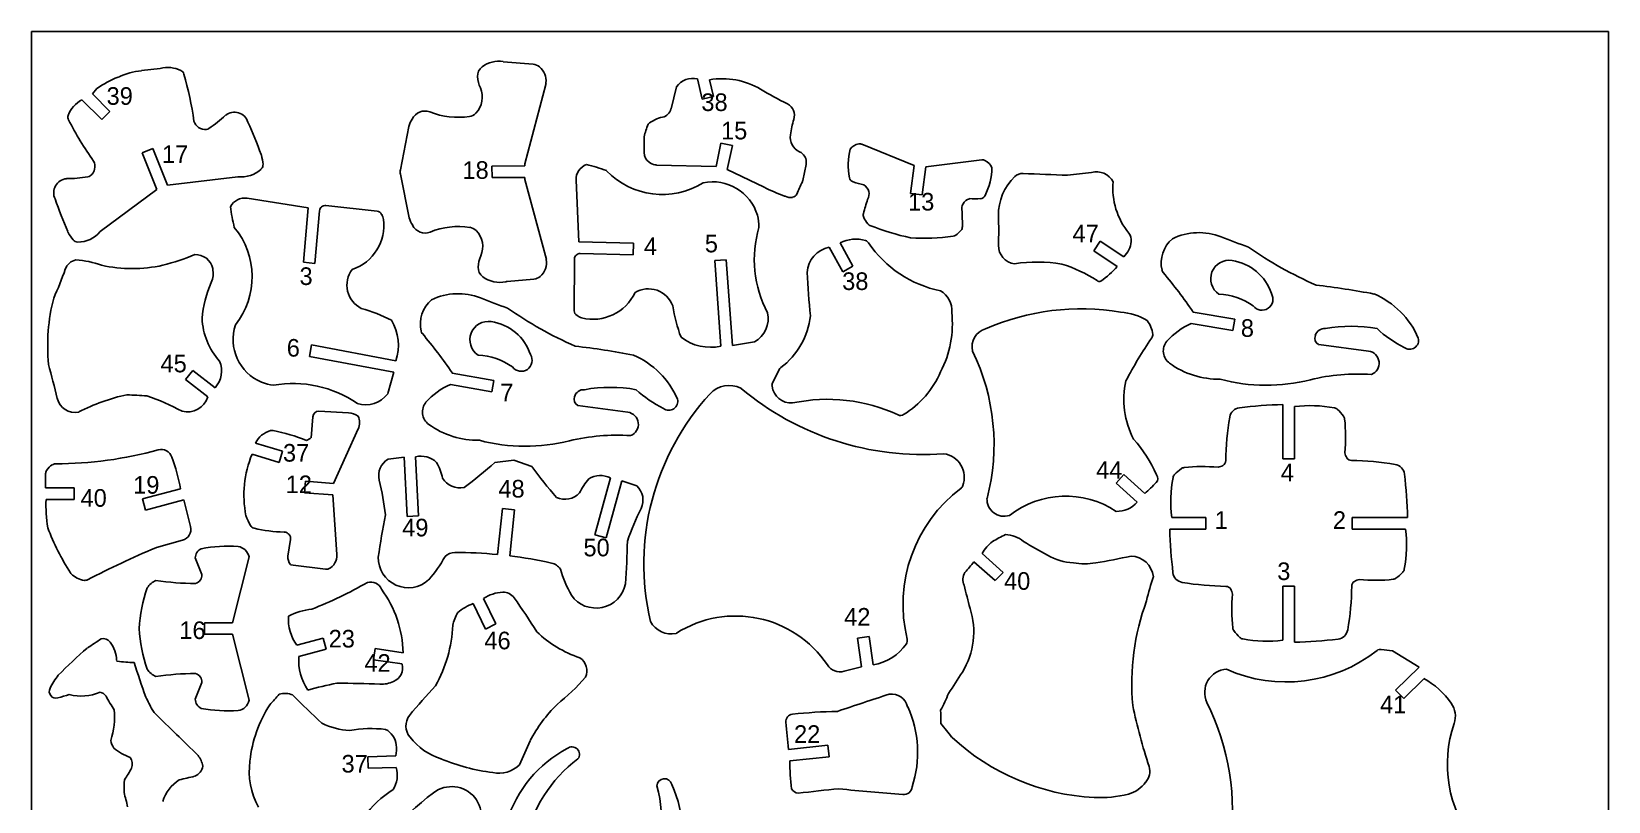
# Model space of a CAD drawing. Extents: x 6 to 285, y 6 to 324.
# Drawn here: x 5.8 to 285, y 187.9 to 324.3 of the extents above; entities that cross this region are included whole.
import ezdxf

# ---------------------------------------------------------------- set-up
doc = ezdxf.new("R2010")
doc.units = 0
doc.header["$MEASUREMENT"] = 0
doc.layers.get('0').update_dxf_attribs({"linetype": 'CONTINUOUS'})
doc.layers.add('TEXT', color=1, linetype='CONTINUOUS')

msp = doc.modelspace()

# ---------------------------------------------------------------- linework, layer by layer
at = {"color": 7}
for p, q in [((94.64, 318.47), (89.31, 318.93)), ((28.6, 317.73), (25.29, 317.34)), ((123.72, 315.89), (124.53, 312.29)), ((125.85, 315.74), (126.53, 312.74)), ((16.57, 313.21), (17.36, 314.18)), ((16.57, 313.21), (19.69, 310.13)), ((93.12, 300.81), (96.83, 314.9)), ((119.02, 310.57), (120.01, 314.45)), ((124.53, 312.29), (126.53, 312.74)), ((14.69, 312.19), (18.24, 308.67)), ((18.24, 308.67), (19.69, 310.13)), ((72.63, 307.46), (71.1, 299.77)), ((114.24, 302.83), (114.26, 305.61)), ((126.99, 300.35), (127.87, 304.52)), ((127.87, 304.52), (129.88, 304.09)), ((27.29, 303.57), (25.39, 302.81)), ((25.39, 302.81), (27.98, 296.31)), ((27.29, 303.57), (29.88, 297.07)), ((128.98, 299.85), (129.88, 304.09)), ((162.07, 300.55), (152.81, 304.31)), ((72.68, 291.3), (71.1, 298.98)), ((93.12, 300.46), (87.32, 300.45)), ((87.32, 300.45), (87.33, 298.4)), ((93.12, 300.81), (93.12, 300.46)), ((115.41, 300.96), (115.14, 301.14)), ((126.99, 300.35), (116.45, 300.63)), ((135.5, 296.68), (128.98, 299.85)), ((142.94, 300.72), (142.36, 297.87)), ((161.43, 295.59), (162.07, 300.55)), ((163.48, 295.32), (164.13, 300.28)), ((164.13, 300.28), (174.05, 301.53)), ((27.98, 296.31), (17.94, 288.83)), ((29.88, 297.07), (42.31, 298.55)), ((93.13, 298.41), (87.33, 298.4)), ((93.13, 298.41), (93.13, 298.07)), ((93.13, 298.07), (96.95, 283.89)), ((102.71, 287.01), (102.22, 297.97)), ((54.79, 293.02), (43.95, 294.75)), ((66.99, 292.46), (57.91, 293.44)), ((163.48, 295.32), (161.43, 295.59)), ((54.79, 293.02), (53.93, 283.4)), ((56.8, 292.54), (55.97, 283.21)), ((102.71, 287.01), (112.37, 286.78)), ((102.96, 284.96), (112.32, 284.73)), ((112.37, 286.78), (112.32, 284.73)), ((147.01, 286.09), (149.44, 281.72)), ((148.95, 286.83), (151.23, 282.72)), ((195.02, 287.14), (193.87, 285.43)), ((198.03, 282.65), (193.87, 285.43)), ((199.17, 284.35), (195.02, 287.14)), ((53.93, 283.4), (55.97, 283.21)), ((101.89, 274.82), (101.94, 283.96)), ((126.76, 283.69), (128.8, 283.84)), ((127.86, 268.53), (126.76, 283.69)), ((129.9, 268.68), (128.8, 283.84)), ((149.44, 281.72), (151.23, 282.72)), ((94.75, 280.42), (89.99, 279.98)), ((211.47, 274.58), (218.82, 273.31)), ((211.12, 272.56), (218.47, 271.29)), ((218.47, 271.29), (218.82, 273.31)), ((55.37, 268.75), (54.99, 266.73)), ((70.31, 265.94), (55.37, 268.75)), ((133.79, 269.31), (129.9, 268.68)), ((233.69, 268.83), (242.52, 267.67)), ((69.93, 263.93), (54.99, 266.73)), ((34.36, 264.26), (33.09, 262.64)), ((37.02, 259.55), (33.09, 262.64)), ((38.29, 261.16), (34.36, 264.26)), ((68.87, 260.13), (69.93, 263.93)), ((80.3, 263.77), (87.66, 262.49)), ((87.31, 260.47), (87.66, 262.49)), ((79.95, 261.75), (87.31, 260.47)), ((56.66, 257.05), (61.91, 256.72)), ((102.52, 258.02), (111.36, 256.85)), ((227.36, 248.6), (227.36, 258.2)), ((229.41, 257.85), (229.41, 248.6)), ((55.3, 252.31), (55.63, 256.05)), ((45.45, 251.38), (50.23, 249.93)), ((63.65, 253.88), (59.28, 244.24)), ((44.85, 249.42), (49.64, 247.96)), ((50.23, 249.93), (49.64, 247.96)), ((68.92, 248.55), (71.75, 248.86)), ((71.75, 248.86), (72.29, 238.38)), ((73.8, 248.97), (74.34, 238.48)), ((227.36, 248.6), (229.41, 248.6)), ((8.3, 243.44), (8.3, 245.96)), ((87.83, 247.96), (91.19, 248.34)), ((94.39, 247.25), (91.19, 248.34)), ((197.82, 244.26), (199.18, 245.79)), ((202.92, 242.47), (199.18, 245.79)), ((8.3, 243.44), (13.37, 243.44)), ((13.37, 241.39), (13.37, 243.44)), ((25.47, 241.51), (32.19, 243.28)), ((54.3, 244.62), (54.14, 242.58)), ((59.28, 244.24), (54.3, 244.62)), ((108.31, 245.24), (105.54, 235.11)), ((110.29, 244.7), (107.52, 234.57)), ((112.98, 243.79), (110.29, 244.7)), ((201.55, 240.93), (197.82, 244.26)), ((8.37, 241.39), (13.37, 241.39)), ((26, 239.52), (25.47, 241.51)), ((26, 239.52), (32.77, 241.31)), ((32.77, 241.31), (33.95, 236.58)), ((59.13, 242.19), (54.14, 242.58)), ((59.13, 242.19), (59.87, 231.62)), ((72.29, 238.38), (74.34, 238.48)), ((89.19, 239.77), (88.28, 231.62)), ((89.19, 239.77), (91.3, 239.54)), ((91.3, 239.54), (90.46, 231.39)), ((213.7, 238.17), (207.68, 238.17)), ((213.7, 238.17), (213.7, 236.12)), ((249.44, 238.17), (239.64, 238.17)), ((239.64, 238.17), (239.64, 236.12)), ((105.54, 235.11), (107.52, 234.57)), ((207.33, 236.12), (213.7, 236.12)), ((239.64, 236.12), (249.09, 236.12)), ((32.54, 234.16), (27.92, 232.9)), ((51.16, 231.34), (51.66, 234.32)), ((177.83, 228.48), (174.11, 231.83)), ((34.8, 231.04), (35.94, 228.09)), ((41.41, 219.56), (44.31, 231.24)), ((57.85, 229.03), (51.63, 229.84)), ((176.39, 227.02), (172.66, 230.37)), ((176.39, 227.02), (177.83, 228.48)), ((85.84, 223.84), (88.01, 219.34)), ((227.36, 216.45), (227.36, 226.05)), ((227.36, 226.05), (229.41, 226.05)), ((229.41, 226.05), (229.41, 216.1)), ((83.99, 222.95), (86.17, 218.44)), ((36.41, 219.56), (36.41, 217.51)), ((41.41, 219.56), (36.41, 219.56)), ((86.17, 218.44), (88.01, 219.34)), ((41.41, 217.51), (36.41, 217.51)), ((41.41, 217.51), (44.31, 205.82)), ((52.8, 215.56), (57.42, 216.82)), ((57.95, 214.85), (57.42, 216.82)), ((66.66, 215.01), (66.36, 212.99)), ((71.6, 214.25), (66.66, 215.01)), ((152.06, 216.85), (154.09, 217.13)), ((152.77, 211.77), (152.06, 216.85)), ((154.79, 212.11), (154.09, 217.13)), ((53.12, 213.58), (57.95, 214.85)), ((71.44, 212.25), (66.36, 212.99)), ((246.74, 214.57), (251.5, 211.68)), ((152.77, 211.77), (149.67, 210.95)), ((251.5, 211.68), (247.32, 207.61)), ((252.33, 209.63), (248.75, 206.14)), ((34.8, 206.02), (35.94, 208.97)), ((247.32, 207.61), (248.75, 206.14)), ((70.32, 195.97), (65.32, 195.82)), ((65.32, 195.82), (65.38, 193.78)), ((139.84, 197.12), (146.8, 197.86)), ((140.06, 195.08), (147.02, 195.82)), ((146.8, 197.86), (147.02, 195.82)), ((70.38, 193.92), (65.38, 193.78))]:
    msp.add_line(p, q, dxfattribs=at)
at = {"linetype": 'CONTINUOUS'}
msp.add_lwpolyline([(5.8, 5.56), (285, 5.56), (285, 324.27), (5.8, 324.27)], close=True, dxfattribs=at)
at = {"color": 7}
for centre, radius, start, end in [((88.63, 313.89), 5.13, 82.2498, 126.6347), ((94.46, 316.47), 2, 49.76, 85.0181), ((28.66, 297.67), 20, 112.1221, 124.37), ((26.46, 304.91), 12.48, 95.3829, 115.0741), ((29.92, 312.56), 5.34, 64.2099, 104.303), ((31.8, 316.47), 1, 16.0887, 64.2099), ((-27.71, 299.3), 62.94, 8.3318, 16.0887), ((86.76, 316.4), 2, 126.6347, 182.8446), ((90.21, 316.57), 5.45, 182.8446, 204.9114), ((93.67, 315.53), 3.23, 354.1973, 49.76), ((122.89, 312.5), 3.48, 76.325, 145.9512), ((128.06, 302.46), 13.46, 59.5174, 99.4573), ((81.54, 312.64), 4.07, 316.1243, 23.7171), ((94.9, 315.41), 2, 345.2595, 354.1973), ((184.66, 398.61), 98.11, 239.5174, 242.6784), ((17.29, 307.53), 5.34, 119.1715, 159.2647), ((41.73, 307.48), 2.5, 17.5711, 128.502), ((75.43, 307.76), 2.43, 68.4918, 155.5001), ((81.3, 322.67), 13.59, 248.4918, 278.5968), ((117.08, 311.06), 2, 282.9143, 345.745), ((138.57, 309.41), 2.3, 342.4243, 62.6784), ((13.24, 309.06), 1, 159.2647, 207.3859), ((68.24, 337.56), 62.94, 207.3859, 215.1428), ((36.53, 308.95), 2.04, 195.0616, 276.9191), ((24.24, 326.44), 23.29, 303.8348, 313.1316), ((-109.22, 242.18), 166.96, 21.1704, 23.3056), ((76.02, 306.72), 3.47, 143.7994, 167.6877), ((83.03, 311.2), 2, 278.5968, 316.1243), ((138.07, 299.44), 24.6, 160.0009, 165.4565), ((118.92, 303.02), 6.25, 102.9143, 129.4169), ((155.87, 303.93), 15.84, 162.4243, 172.489), ((36.66, 307.92), 1, 276.9191, 303.8348), ((143.07, 305.61), 2.94, 172.489, 243.8685), ((152.67, 301.96), 2.44, 99.2632, 142.5582), ((152.44, 303.38), 1, 67.9239, 99.2632), ((45.54, 302.12), 1, 13.1823, 21.1704), ((33.82, 299.37), 13.04, 6.101, 13.1823), ((116.24, 302.81), 2, 179.4903, 236.7334), ((140.73, 300.85), 2.37, 48.5414, 63.8685), ((140.98, 301.12), 2, 348.4823, 48.5414), ((162.34, 300.66), 11.94, 166.5039, 191.0497), ((174.17, 300.53), 1, 65.8101, 97.1494), ((14.98, 300.36), 2.04, 306.5554, 28.413), ((42.92, 303.69), 5.18, 263.2796, 313.3317), ((45.79, 300.65), 1, 313.3317, 6.101), ((73.06, 299.38), 2, 168.76, 191.5824), ((104.98, 298.1), 2.77, 109.9621, 182.5524), ((97.64, 273.08), 28.36, 69.4281, 76.9565), ((117.47, 309.04), 13.64, 223.6752, 302.0957), ((116.5, 302.63), 2, 236.7334, 268.4467), ((173.58, 299.22), 2.44, 22.5152, 65.8101), ((163.9, 300.45), 11.94, 334.0236, 358.5694), ((181.27, 297.13), 2, 87.353, 133.2564), ((219.23, 1118.29), 820.03, 267.35303, 267.90372), ((228.89, -29.88), 331.07, 96.1411, 96.8796), ((194.39, 296.14), 3.28, 27.5503, 106.1133), ((12.22, 295.71), 2.5, 94.9726, 205.9035), ((11.86, 321.5), 23.29, 270.343, 279.6397), ((15.59, 299.52), 1, 279.6397, 306.5554), ((126.38, 289.38), 8.28, 16.4715, 101.576), ((151.4, 328.97), 35.99, 243.7857, 250.0889), ((204.26, 267.87), 68.76, 154.348, 156.3147), ((141.38, 298.07), 1, 334.348, 348.4823), ((151.61, 298.56), 1, 191.0497, 250.0241), ((155.17, 308.35), 11.41, 250.0241, 259.9181), ((152.2, 295.5), 1.88, 329.5646, 58.9596), ((186.21, 291.88), 9.21, 133.2564, 181.3279), ((209.97, 296.54), 12.72, 174.9832, 218.9527), ((166.68, 352.19), 166.96, 200.169, 202.3041), ((43.52, 292.01), 2.77, 80.9617, 153.5519), ((69.21, 296.48), 28.36, 186.5575, 194.086), ((57.8, 292.45), 1, 83.826, 174.9114), ((138.8, 294.19), 1, 64.2134, 70.0889), ((140.18, 297.04), 2.17, 244.2134, 279.7203), ((140.38, 295.89), 1, 279.7203, 336.3147), ((496.68, 194.76), 357.09, 163.773, 164.1929), ((172.37, 292.86), 1.88, 106.1137, 195.5087), ((172.82, 306.04), 11.41, 265.1553, 275.0493), ((173.73, 295.66), 1, 275.0493, 334.0236), ((59.92, 289.96), 8.27, 288.7505, 7.2795), ((66.88, 291.46), 1, 24.311, 83.826), ((61.83, 289.18), 6.55, 16.1928, 24.311), ((76.07, 292.06), 3.47, 192.6548, 216.5431), ((124.56, 289.39), 10.03, 1.084, 13.481), ((154.06, 291.76), 1, 164.1929, 204.2535), ((157.71, 293.41), 5, 204.2535, 219.4528), ((-186.43, 284.25), 357.09, 0.8805, 1.3004), ((63.52, 289.04), 113.52, 358.6721, 1.3279), ((13.14, 289.2), 1, 202.3041, 210.2923), ((23.53, 295.27), 13.04, 210.2923, 217.3736), ((13.96, 292.14), 5.18, 270.1428, 320.1949), ((31.23, 280.84), 13.64, 321.4184, 39.8388), ((75.48, 291.01), 2.43, 204.8424, 291.8507), ((81.44, 276.14), 13.59, 81.7456, 111.8507), ((83.1, 287.62), 2, 44.2182, 81.7456), ((81.62, 286.17), 4.07, 336.6254, 44.2182), ((153.86, 283.9), 20.09, 163.5714, 207.9998), ((154.62, 290.86), 1, 219.4528, 248.0031), ((170.49, 330.16), 43.38, 248.0031, 257.9606), ((163.63, 331.05), 43.38, 267.1128, 277.0702), ((168.84, 289), 1, 277.0702, 305.6205), ((166.51, 292.25), 5, 305.6205, 320.8198), ((169.61, 289.72), 1, 320.8198, 0.8805), ((198.52, 287.29), 2, 353.9669, 38.9527), ((211.47, 283.26), 5.66, 130.3999, 192.9297), ((212.49, 277.9), 10.75, 68.4933, 115.9055), ((258.75, 392.35), 112.68, 247.9454, 250.5657), ((13.97, 287.97), 1, 217.3736, 270.1428), ((102.94, 283.96), 1, 88.6027, 179.6881), ((148.01, 281.31), 4.88, 101.7936, 176.4125), ((151.71, 281.57), 5.94, 72.7518, 117.7132), ((153.17, 286.29), 1, 34.137, 72.7518), ((170.83, 298.25), 20.33, 214.137, 258.3264), ((180.21, 286.33), 3.21, 178.6721, 263.4818), ((196.11, 287.54), 4.42, 313.805, 353.9669), ((261.29, 343.35), 69.87, 235.0431, 246.3131), ((-51.97, 304.75), 67.63, 335.8297, 340.5095), ((14.14, 281.36), 2.51, 101.0377, 160.5095), ((12.74, 267.98), 15.86, 69.8959, 86.6873), ((23.63, 307.18), 24.9, 257.3994, 282.6006), ((18.97, 322.62), 41, 284.2481, 292.5714), ((34.84, 281.66), 3.1, 11.5389, 92.365), ((33.81, 281.45), 4.15, 336.6316, 11.5389), ((66.25, 279.35), 4.61, 142.8281, 243.2883), ((90.31, 282.29), 5.45, 155.431, 177.4978), ((86.87, 282.44), 2, 177.4978, 233.7078), ((93.76, 283.35), 3.23, 310.5825, 9.564), ((183.84, 257), 26.45, 80.4942, 98.6766), ((180.83, 259.07), 25.12, 57.1738, 72.9177), ((185.39, 293.94), 16.95, 305.0167, 318.2333), ((206.92, 282.22), 1, 192.9297, 220.1338), ((217.83, 280.49), 3.26, 80.7665, 236.3802), ((217.17, 275.22), 8.56, 17.9803, 82.0419), ((56.88, 271.48), 20.98, 156.6316, 174.5279), ((88.72, 284.97), 5.13, 233.7078, 281.8047), ((90.18, 277.99), 2, 95.3244, 101.8047), ((94.57, 282.41), 2, 275.3244, 310.5825), ((309.63, 289.96), 166.7, 182.8714, 185.5252), ((194.84, 280.45), 0.476, 214.4025, 305.0167), ((140.2, 225.97), 86.27, 34.2978, 40.1338), ((217.42, 141.67), 138.59, 79.1463, 83.4559), ((43.55, 268.52), 34.89, 165.8247, 185.2611), ((80.3, 272.45), 5.66, 130.3999, 192.9297), ((81.33, 267.09), 10.75, 68.4933, 115.9055), ((127.58, 381.53), 112.68, 247.9454, 250.5657), ((105.17, 281.57), 8.27, 256.2346, 334.7636), ((115, 274.09), 4.61, 20.2258, 120.6859), ((164.67, 274.82), 4.08, 355.7135, 59.8728), ((215.59, 266.66), 11.12, 54.1111, 87.7265), ((223.66, 276.85), 1.94, 217.2196, 31.5381), ((237.62, 264.07), 14.93, 23.3524, 66.7316), ((57.4, 250.06), 26.07, 62.2417, 74.935), ((130.12, 332.54), 69.87, 235.0431, 246.3131), ((102.89, 274.82), 1, 179.6881, 239.2031), ((105.73, 279.59), 6.55, 239.2031, 247.3212), ((145.1, 279.57), 26.07, 188.5791, 201.2724), ((131.45, 273.47), 4.78, 299.4011, 12.0244), ((130.4, 275.41), 13.38, 307.1055, 353.5942), ((150.36, 272.53), 18.48, 332.5117, 6.192), ((191.58, 233.25), 41.9, 80.3175, 113.7885), ((198, 264.4), 10.18, 58.5152, 86.4465), ((48.13, 274.02), 12.15, 182.5638, 221.977), ((49.76, 269.77), 8.28, 161.9381, 247.0426), ((62.14, 268.7), 8.62, 341.3505, 30.8973), ((75.75, 271.41), 1, 192.9297, 220.1338), ((86.67, 269.67), 3.26, 80.7665, 236.3802), ((86, 264.41), 8.56, 17.9803, 82.0419), ((175.69, 268.39), 3.37, 107.4977, 192.24), ((200.01, 270.31), 4.31, 4.3571, 39.9728), ((216.37, 260.83), 12.85, 114.1051, 138.1314), ((234.73, 269.96), 1.7, 85.1349, 164.3976), ((239.45, 246.76), 25.3, 79.5957, 100.3982), ((234.88, 271.67), 0.02, 265.1349, 280.3982), ((258.22, 287.11), 20.99, 227.4341, 243.4597), ((9.04, 215.16), 86.27, 34.2978, 40.1338), ((86.26, 130.86), 138.59, 79.1463, 83.4559), ((126.04, 276.96), 8.62, 232.6168, 282.1636), ((268.34, 226.26), 77.69, 145.7327, 152.2671), ((203.31, 270.57), 1, 325.7327, 4.3571), ((203.31, 270.57), 1, 325.7327, 4.3571), ((208.89, 267.7), 2.71, 140.7023, 233.8688), ((234.28, 269.95), 1.26, 158.5804, 241.8974), ((233.08, 270.42), 0.02, 338.5804, 344.3976), ((233.69, 268.85), 0.02, 241.8974, 262.4871), ((249.8, 269.58), 1.58, 232.4246, 14.878), ((-163, 218.46), 178.08, 13.2584, 15.2562), ((35.06, 264.15), 4.4, 317.1962, 23.3654), ((84.42, 255.85), 11.12, 54.1111, 87.7265), ((92.49, 266.03), 1.94, 217.2196, 31.5381), ((106.46, 253.26), 14.93, 23.3524, 66.7316), ((138.56, 251.17), 37.65, 345.249, 26.003), ((216.06, 277.71), 15.02, 234.3033, 270.7953), ((242.24, 265.53), 2.16, 291.2184, 82.4871), ((219.53, 221.96), 91.74, 152.4444, 154.1017), ((139.08, 263.94), 1, 127.1055, 152.4444), ((139.08, 263.94), 1, 127.1055, 152.4444), ((151.35, 270.69), 16.8, 301.8071, 336.506), ((224.41, 293.37), 31.75, 255.1506, 284.2535), ((240.63, 227.49), 36.11, 86.1981, 103.461), ((29.96, 226.15), 34.56, 102.1208, 117.21), ((58.72, 928.84), 669.88, 266.91839, 267.21883), ((13.58, 222.41), 39.42, 61.3701, 71.3032), ((49.96, 271.57), 10.03, 250.0331, 262.43), ((52.11, 241.84), 20.09, 55.5143, 99.9427), ((65, 262.93), 4.78, 251.4897, 324.113), ((85.2, 250.02), 12.85, 114.1051, 138.1314), ((103.57, 259.14), 1.7, 85.1349, 164.3976), ((103.71, 260.85), 0.02, 265.1349, 280.3982), ((108.28, 235.95), 25.3, 79.5957, 100.3982), ((127.05, 276.29), 20.99, 227.4341, 243.4597), ((158.8, 229.96), 44.59, 137.4577, 193.1668), ((129.32, 257.01), 4.58, 63.1446, 137.4577), ((131.29, 260.92), 0.2, 49.9891, 63.1446), ((163.61, 299.42), 50.07, 229.9891, 274.2602), ((137.9, 261.59), 1, 154.1017, 187.832), ((140.33, 261.93), 3.46, 187.832, 273.6044), ((214.39, 259.08), 15.19, 167.3114, 207.5134), ((13.49, 260.05), 3.24, 193.2584, 281.9625), ((33.39, 260.7), 3.8, 255.9044, 342.3665), ((56.72, 255.95), 1.1, 93.4927, 174.9733), ((77.73, 256.88), 2.71, 140.7023, 233.8688), ((103.11, 259.14), 1.26, 158.5804, 241.8974), ((101.91, 259.6), 0.02, 338.5804, 344.3976), ((102.52, 258.04), 0.02, 241.8974, 262.4871), ((118.64, 258.77), 1.58, 232.4246, 14.878), ((146.75, 229.47), 29.66, 65.0607, 102.0526), ((219.9, 255.67), 1.99, 97.2126, 170.4335), ((228.81, 185.25), 72.96, 91.1387, 97.2126), ((232.18, 233.67), 24.34, 79.7511, 96.548), ((236.34, 256.64), 1, 45.0932, 79.7511), ((229.31, 249.59), 10.95, 36.785, 45.0932), ((61.74, 253.22), 3.5, 56.9212, 87.2721), ((60.96, 255.01), 2.92, 337.0325, 22.9675), ((84.89, 266.89), 15.02, 234.3033, 270.7953), ((111.08, 254.71), 2.16, 291.2184, 82.4871), ((159.68, 257.27), 1, 245.0607, 301.8071), ((268.52, 247.47), 51.3, 170.4335, 179.1205), ((237.28, 255.55), 1, 6.6458, 36.785), ((210.96, 252.48), 27.5, 354.1067, 6.6458), ((49.19, 249.56), 4.16, 104.8892, 154.0885), ((48.38, 252.61), 1, 79.4171, 104.8892), ((43.1, 224.37), 29.73, 67.4413, 79.4171), ((53.14, 254.81), 3.27, 294.5362, 311.2054), ((93.24, 282.56), 31.75, 255.1506, 284.2535), ((109.46, 216.67), 36.11, 86.1981, 103.461), ((182.48, 235.71), 24.65, 24.0598, 41.5614), ((9.87, 317.42), 69.72, 270.1416, 285.2859), ((28.77, 248.24), 2, 19.4401, 105.2859), ((-6.22, 235.89), 39.1, 10.8833, 19.4401), ((62.38, 242.17), 18.97, 157.5284, 191.0965), ((70.66, 245.62), 3.4, 120.6637, 193.6471), ((74.71, 244.99), 4.08, 46.5132, 102.9812), ((166.69, 245.28), 4.26, 340.2424, 81.3707), ((240.9, 250.16), 2.63, 190.8932, 211.6425), ((239.51, 249.3), 1, 211.6425, 269.1205), ((9.3, 245.96), 1, 146.2245, 180), ((11.52, 244.48), 3.68, 123.6704, 146.2245), ((10.04, 246.7), 1, 90.1416, 123.6704), ((67.7, 242.64), 11.17, 13.0994, 28.3813), ((46.85, 292.69), 60.66, 305.8704, 312.4954), ((143.98, 282.18), 60.66, 215.1595, 221.7846), ((204.17, 245.11), 1.04, 316.7585, 38.1078), ((208.89, 245.1), 1, 135.0932, 169.7511), ((215.94, 238.08), 10.95, 126.785, 135.0932), ((209.98, 246.05), 1, 96.6458, 126.785), ((213.05, 219.73), 27.5, 84.1067, 96.6458), ((215.37, 249.67), 2.63, 280.8932, 301.6425), ((216.23, 248.28), 1, 301.6425, 359.1205), ((238.71, 197.01), 51.3, 80.4335, 89.1205), ((246.9, 245.64), 1.99, 7.2126, 80.4335), ((176.49, 236.72), 72.96, 1.1387, 7.2126), ((13.9, 231.84), 55, 7.1254, 13.6471), ((81.64, 247.03), 3.58, 211.1611, 282.1771), ((112.92, 237.75), 11.17, 139.2736, 154.5555), ((106.56, 241.54), 4.08, 64.6738, 121.1417), ((110.66, 241.3), 3.4, 334.0078, 46.9913), ((185.94, 222.77), 25.84, 127.0698, 193.745), ((169.76, 244.18), 1, 307.0698, 340.2424), ((184.68, 263.44), 27.79, 311.0071, 316.7585), ((231.86, 240.95), 24.34, 169.7511, 186.548), ((32.4, 240.28), 24.05, 177.3558, 189.3344), ((100.24, 245.01), 3.58, 245.4778, 316.4938), ((177.98, 241.43), 3.02, 177.0766, 288.4085), ((188.9, 225.7), 16.27, 56.6283, 127.7489), ((197.97, 243.99), 4.71, 268.5006, 319.5037), ((53.46, 241.93), 10.27, 199.3874, 210.0817), ((210.9, 210.26), 145.22, 168.7219, 171.7199), ((163.16, 215.7), 55, 154.0078, 160.5295), ((51.81, 253.05), 46.26, 201.1262, 212.2294), ((32.01, 236.09), 2, 285.3287, 14.056), ((45.43, 237.28), 1, 210.0817, 256.447), ((50.94, 260.11), 24.49, 256.447, 269.0229), ((50.5, 234.63), 1, 55.8698, 89.0229), ((49.89, 233.73), 2.09, 44.0313, 55.8698), ((50.67, 234.48), 1, 350.4786, 44.0313), ((-13.35, 592.06), 405.05, 297.8601, 298.2264), ((178.01, 229.8), 5.38, 50.6086, 87.7294), ((280.28, 237.57), 72.96, 181.1387, 187.2126), ((224.9, 233.35), 24.34, 349.7511, 6.548), ((99.92, 64.11), 183.51, 113.144, 117.3085), ((28.18, 231.93), 1, 105.3287, 113.144), ((36.6, 231.04), 1.8, 115.0856, 179.896), ((40.64, 207.43), 25.69, 86.0955, 100.7789), ((42.05, 230.78), 2.3, 11.5098, 81.589), ((80.82, 229.26), 2.72, 90.8979, 131.8324), ((81.72, 171.56), 60.42, 83.7731, 90.8979), ((-33.89, 236.74), 145.22, 355.935, 358.9331), ((180.37, 228.3), 7.19, 128.1069, 150.6211), ((221.17, 298.65), 75.93, 238.4315, 242.1393), ((54.03, 231.42), 2.87, 181.5264, 213.2296), ((57.98, 230.03), 1, 262.5794, 294.7418), ((57.32, 231.44), 2.56, 294.7418, 4.0555), ((72.51, 231.08), 5.33, 178.9365, 312.5096), ((58.15, 242.82), 23.84, 318.9094, 331.0527), ((84.02, 171.31), 60.42, 76.7571, 83.8819), ((97.24, 227.48), 2.72, 35.8225, 76.7571), ((122.28, 235.88), 23.84, 196.6023, 208.7455), ((141.7, 255.05), 39.59, 317.8523, 321.4397), ((191.04, 241.09), 10.97, 240.7539, 265.8864), ((192.24, 242.97), 12.97, 261.2131, 278.7869), ((177.51, 332.52), 103.72, 279.2694, 282.786), ((200.3, 227.21), 4.16, 6.943, 87.7084), ((247.87, 229.2), 1, 315.0932, 349.7511), ((13.53, 228.91), 1, 212.2294, 225.7503), ((15.71, 231.15), 4.13, 225.7503, 261.7811), ((15.27, 228.06), 1, 261.7811, 297.3085), ((29.38, 223.71), 3.69, 115.1079, 146.9184), ((34.74, 271.13), 44.62, 261.0657, 270.1497), ((34.49, 227.93), 1.45, 284.3207, 6.5839), ((26.4, 294.94), 78.55, 291.6838, 299.649), ((65.84, 224.63), 2.12, 24.2426, 106.094), ((105.74, 227.48), 5.33, 215.1454, 348.7184), ((173.16, 227.19), 2.47, 148.5568, 203.8056), ((488.09, 306.34), 327.15, 194.1798, 194.9234), ((259.96, 209.53), 58.44, 161.8626, 166.2094), ((209.86, 228.66), 1.99, 187.2126, 260.4335), ((218.06, 277.29), 51.3, 260.4335, 269.1205), ((240.54, 226.02), 1, 121.6425, 179.1205), ((241.39, 224.63), 2.63, 100.8932, 121.6425), ((243.72, 254.57), 27.5, 264.1067, 276.6458), ((246.78, 228.25), 1, 276.6458, 306.785), ((240.82, 236.22), 10.95, 306.785, 315.0932), ((53.24, 216.55), 28.48, 161.2027, 176.0219), ((51.57, 213.72), 20.03, 1.51, 36.018), ((89.41, 218.74), 6.22, 91.674, 125.0167), ((89.3, 222.57), 2.39, 35.8133, 91.674), ((15.04, 168.99), 93.96, 31.4004, 35.8133), ((243.72, 208.69), 43.11, 159.9757, 185.0631), ((217.26, 225), 1, 31.6425, 89.1205), ((215.87, 224.14), 2.63, 10.8932, 31.6425), ((245.8, 221.81), 27.5, 174.1067, 186.6458), ((188.25, 226.82), 51.3, 350.4335, 359.1205), ((58.93, 220.14), 7.65, 175.7041, 216.7419), ((56.35, 211.29), 10.69, 95.0054, 118.1901), ((88.54, 217.14), 8.4, 149.9416, 166.5093), ((87.01, 214.66), 8.82, 109.9977, 130.6093), ((130.46, 201.2), 19.55, 33.786, 122.4165), ((159.03, 217.95), 13.59, 328.3875, 17.7269), ((53.24, 220.51), 28.48, 183.9781, 198.7973), ((56.66, 220.06), 23.73, 330.5348, 357.6896), ((110.01, 233.8), 21.67, 227.0373, 250.7846), ((115.57, 219.84), 0.2, 193.1668, 208.5538), ((119.04, 221.73), 4.15, 208.5538, 282.2202), ((219.48, 218.75), 1, 186.6458, 216.785), ((227.46, 224.71), 10.95, 216.785, 225.0932), ((236.87, 218.63), 1.99, 277.2126, 350.4335), ((78.81, 142.28), 96.36, 130.9329, 135.1261), ((-6.81, 251.13), 42.49, 301.9613, 305.922), ((18.48, 215.24), 1.52, 36.2908, 103.7432), ((14.57, 212.33), 6.39, 20.435, 36.6093), ((119.88, 217.87), 0.2, 282.2202, 302.4165), ((153.48, 220.73), 8.72, 278.6617, 325.7665), ((159.86, 216.39), 1, 325.7665, 13.745), ((220.43, 217.66), 1, 225.0932, 259.7511), ((224.58, 240.63), 24.34, 259.7511, 276.548), ((227.96, 289.05), 72.96, 271.1387, 277.2126), ((13.64, 212.38), 7.25, 4.0877, 17.5137), ((20.98, 212.86), 0.107, 158.6691, 269.2415), ((24.19, 234.56), 22.04, 261.609, 269.4527), ((137.93, 247.19), 119.1, 196.9261, 200.0359), ((62.95, 213), 9.85, 176.6728, 213.0258), ((68.77, 211.62), 2.74, 294.4115, 13.1617), ((101.33, 211.03), 2.78, 336.3384, 56.2359), ((227.96, 235.01), 25.95, 245.9508, 308.2457), ((244.64, 213.84), 1, 81.882, 128.2457), ((262, 335.56), 121.95, 261.882, 262.8133), ((27.27, 198.15), 20.67, 144.0977, 151.6738), ((29.38, 213.35), 3.69, 213.0816, 244.8921), ((34.74, 165.93), 44.62, 89.8503, 98.9343), ((34.49, 209.14), 1.45, 353.4161, 75.6793), ((75.46, 234.59), 37.64, 308.4094, 319.0297), ((148.97, 213.59), 2.72, 213.786, 284.7156), ((581.99, -55.47), 490.05, 147.0846, 147.6129), ((217.63, 207.2), 4.12, 93.4237, 205.2012), ((245.39, 197.01), 14.41, 35.2294, 61.3563), ((10.12, 207.39), 1.19, 151.6738, 286.6117), ((29.89, 141.12), 67.97, 104.8421, 106.6117), ((14.58, 215.13), 8.57, 255.8096, 293.0608), ((17.8, 205.89), 1.36, 28.869, 84.0283), ((-21.04, 269.1), 94.17, 317.1332, 318.6618), ((50.66, 203.6), 3.45, 66.5773, 106.8279), ((174.51, 328.67), 172.81, 224.8666, 227.2562), ((73.42, 138.87), 71.27, 100.9575, 105.2323), ((58.81, -1.93), 210.78, 87.6389, 89.7108), ((67.71, 213.97), 5.31, 267.6389, 294.4115), ((200.62, 95.65), 167.08, 137.5616, 139.9555), ((374.01, -459.85), 700.98, 107.97791, 108.76863), ((158.06, 203.99), 2.94, 13.7195, 97.9509), ((139.26, 219), 31.28, 331.4986, 337.4862), ((50.71, 224.04), 36.22, 208.869, 213.3006), ((6.6, 202.9), 13.89, 342.5128, 5.1757), ((-2026.37, -826.16), 2297.5, 26.64527, 26.70667), ((32.06, 207.24), 5.79, 211.8474, 220.0077), ((36.6, 206.02), 1.8, 180.104, 244.9144), ((40.64, 229.63), 25.69, 259.2211, 273.9045), ((42.05, 206.28), 2.3, 278.411, 348.4902), ((67.03, 192.73), 22.67, 147.1419, 174.1194), ((118.15, 185.89), 27.24, 135.1576, 152.0212), ((150.02, 116.79), 87.08, 91.0179, 96.2671), ((143.29, 196.6), 19.4, 341.6239, 24.6423), ((136.39, 202.42), 30.41, 358.6214, 3.1032), ((299.37, 225.51), 100.73, 191.8159, 198.1825), ((174.25, 185.91), 44.2, 352.0845, 26.2361), ((253.88, 203.01), 4.01, 341.0542, 35.2294), ((-740.97, -592.37), 1106.42, 45.44472, 45.99987), ((62.49, 211.99), 11.5, 242.7477, 268.1193), ((75.15, 201.28), 3.07, 142.616, 220.6227), ((140.66, 202.04), 1.32, 96.2671, 184.8016), ((262.43, 212.27), 123.52, 184.8016, 187.0425), ((125.98, 166.47), 53.9, 37.4598, 40.7969), ((278.69, 194.49), 22.22, 161.0542, 218.1273), ((22.66, 198.99), 2.82, 185.4641, 215.4898), ((65.95, 178.22), 22.59, 83.5357, 99.7725), ((66.87, 197.56), 3.5, 5.9543, 62.5181), ((81.79, 206.26), 11.36, 217.8977, 252.0955), ((305.81, 102.21), 232.64, 155.5052, 156.662), ((195.95, 228.39), 39.84, 226.9946, 267.0786), ((26.29, 204.44), 9.24, 230.0709, 250.9534), ((21.58, 194.54), 2.06, 338.8671, 34.4583), ((31.77, 193.31), 4.45, 11.0959, 37.6536), ((63.62, 197.08), 6.79, 350.5925, 7.2007), ((92.1, 228.92), 36.2, 247.584, 262.6329), ((110.88, 177.93), 21.89, 117.8636, 162.7054), ((117.5, 175.6), 24.85, 127.0044, 168.2787), ((101.48, 196.24), 1.33, 323.249, 128.8346), ((9.89, 200.76), 15.29, 323.9271, 332.9293), ((33.84, 194.54), 2.33, 291.2945, 350.8646), ((57.44, 193.23), 13.09, 171.9707, 208.9057), ((65.67, 192.6), 4.89, 327.8332, 15.629), ((88.52, 198.25), 5.35, 258.5216, 313.42), ((173.29, 194.73), 33.23, 179.4002, 187.9714), ((200.85, 193.27), 2.94, 318.9008, 16.0116), ((225.6, 183.95), 203.5, 177.8013, 178.4425), ((35.69, 185.88), 6.96, 122.5378, 163.1416), ((19.86, 250.88), 60.36, 281.5473, 284.2147), ((79.81, 174.13), 18.76, 122.2176, 144.0774), ((92.53, 184.19), 24.85, 333.7846, 15.0589), ((117.86, 190.61), 1.33, 13.2287, 178.8143), ((99.19, 181.95), 21.89, 339.3579, 24.1997), ((141.82, 191.02), 1.7, 211.8151, 260.8756), ((165.62, 8.67), 182.27, 95.3084, 97.5897), ((174.69, 417.06), 228.38, 263.4793, 266.3242), ((160.28, 190.55), 1.42, 260.6594, 357.446), ((198.72, 194.3), 5.25, 284.2083, 325.7096), ((-16.82, 178.55), 40.5, 11.9624, 15.6633), ((194.81, 210.44), 21.86, 267.649, 283.7583)]:
    msp.add_arc(centre, radius, start, end, dxfattribs=at)
at = {"color": 7, "linetype": 'CONTINUOUS'}
for centre, radius, start, end in [((80.17, 185.23), 5.3, 311.5769, 127.3947), ((111.86, 143.77), 57.48, 127.3947, 170.5363)]:
    msp.add_arc(centre, radius, start, end, dxfattribs=at)

# ---------------------------------------------------------------- texts
at = {"layer": 'TEXT', "linetype": 'CONTINUOUS'}
for s, height, p in [('39', 3.122, (19.09, 311.29)), ('38', 3.122, (124.4, 310.19)), ('15', 3.122, (127.88, 305.16)), ('17', 3.122, (28.9, 300.99)), ('18', 3.122, (82.1, 298.18)), ('13', 3.122, (161, 292.57)), ('4', 3.12, (114.23, 284.68)), ('5', 3.12, (125.01, 285.16)), ('47', 3.122, (190.12, 286.94)), ('3', 3.12, (53.25, 279.38)), ('38', 3.122, (149.33, 278.49)), ('8', 3.12, (219.91, 270.19)), ('6', 3.12, (50.99, 266.69)), ('45', 3.122, (28.64, 263.91)), ('7', 3.12, (88.79, 258.76)), ('37', 3.122, (50.32, 248.09)), ('44', 3.122, (194.29, 245.05)), ('4', 3.12, (226.98, 244.61)), ('40', 3.122, (14.48, 240.1)), ('19', 3.122, (23.8, 242.41)), ('12', 3.122, (50.8, 242.51)), ('48', 3.122, (88.46, 241.73)), ('49', 3.122, (71.43, 234.85)), ('1', 3.12, (215.26, 236.18)), ('2', 3.12, (236.21, 236.18)), ('50', 3.122, (103.52, 231.32)), ('3', 3.12, (226.36, 227.12)), ('40', 3.122, (177.99, 225.39)), ('42', 3.122, (149.68, 219.04)), ('16', 3.122, (31.97, 216.67)), ('23', 3.122, (58.41, 215.17)), ('46', 3.122, (85.98, 214.85)), ('42', 3.122, (64.74, 210.87)), ('41', 3.122, (244.56, 203.53)), ('22', 3.122, (140.81, 198.28)), ('37', 3.122, (60.69, 193.02))]:
    msp.add_text(s, height=height, dxfattribs=at).set_placement(p)

doc.saveas('drawing.dxf')
